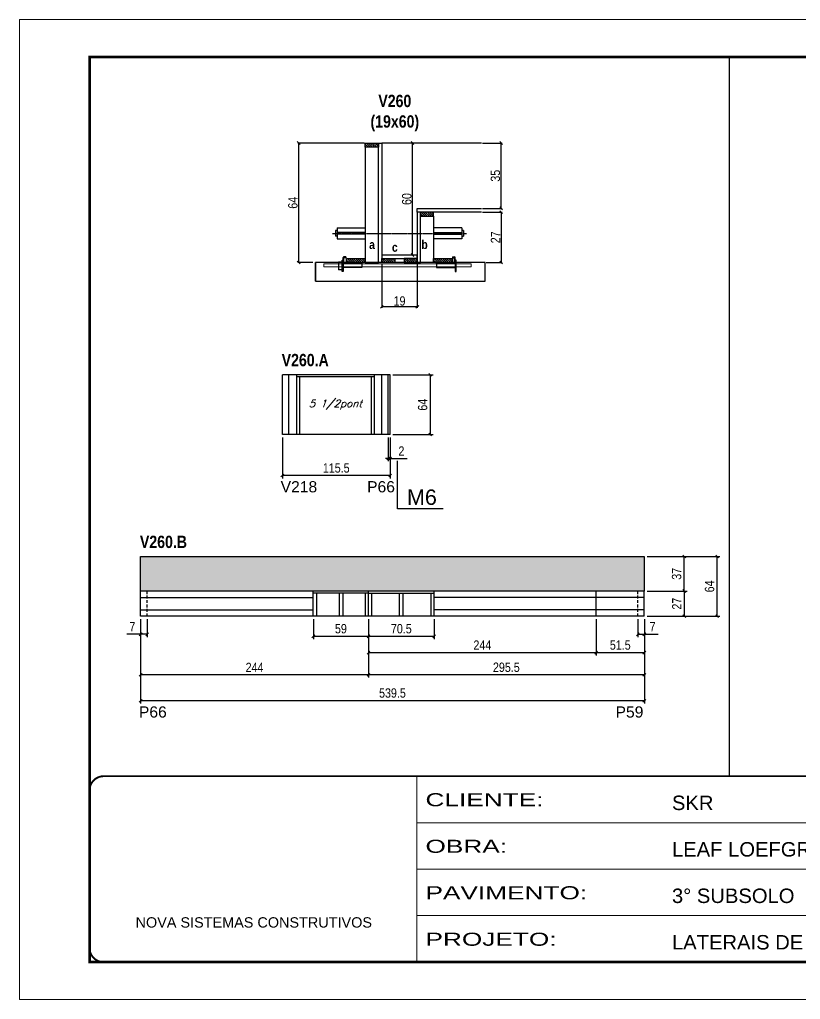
# Model space of a CAD drawing. Extents: x 3309 to 9590, y -2522 to 15424.
# Drawn here: x 4908 to 5744, y 6666 to 7716 of the extents above; entities that cross this region are included whole.
import ezdxf

# ---------------------------------------------------------------- set-up
doc = ezdxf.new("R2010")
doc.units = 0
for name, pattern in [('CONTINUO', [0]), ('DASHED', [0.75, 0.5, -0.25]), ('HIDDEN', [0.375, 0.25, -0.125]), ('HIDDEN2', [4.7625, 3.175, -1.5875])]:
    doc.linetypes.add(name, pattern=pattern)
for name, color, linetype in [('5', 5, 'Continuous'), ('barrote', 251, 'Continuous'), ('COTA', 241, 'Continuous'), ('detalhes', 4, 'Continuous'), ('NOMENCLATURA', 7, 'Continuous'), ('Painéis', 200, 'Continuous'), ('presilha', 1, 'Continuous'), ('SARR_2.2x10', 60, 'Continuous'), ('SARR_2.2x7', 40, 'Continuous'), ('SARR_3.5x7', 81, 'Continuous'), ('TENSOR', 3, 'Continuous'), ('texto', 7, 'Continuous')]:
    doc.layers.add(name, color=color, linetype=linetype)
for name, color, linetype, lineweight in [('CONCRETO', 251, 'Continuous', 25), ('Folhas', 255, 'Continuous', 9), ('SARRAFO DE PRESSAO', 251, 'DASHED', 9), ('SCO-___-LAJ', 2, 'Continuous', 0)]:
    doc.layers.add(name, color=color, linetype=linetype, lineweight=lineweight)
doc.styles.add('ARIAL', font='arial.ttf')
doc.styles.add('COTA TECNICA', font='techl___.ttf', dxfattribs={"height": 10})
doc.styles.add('COTA TECNICA 2X', font='techl___.ttf', dxfattribs={"height": 10})
doc.styles.add('Romans', font='romans.shx')
doc.styles.get("Standard").update_dxf_attribs({"font": 'arial.ttf'})
doc.styles.add('TECNICA', font='techb___.ttf', dxfattribs={"height": 10})
doc.styles.add('Tecnologia', font='')
doc.styles.get('Tecnologia').set_extended_font_data('Forgotten Futurist')
doc.dimstyles.new('PAINEL', dxfattribs={"dimtxt": 10, "dimasz": 3, "dimexe": 3, "dimexo": 3, "dimgap": 3, "dimtad": 1, "dimdec": 1, "dimzin": 12, "dimdsep": 46, "dimtxsty": 'COTA TECNICA', "dimblk1": 'OBLIQUE', "dimblk2": 'OBLIQUE', "dimsah": 1, "dimcen": 0.9, "dimclrd": 4, "dimclre": 4, "dimclrt": 240, "dimadec": 1, "dimazin": 3, "dimtfac": 1, "dimtdec": 1, "dimtmove": 0, "dimatfit": 3, "dimfxl": 1, "dimtolj": 1, "dimtzin": 12, "dimarcsym": 0})
doc.dimstyles.new('SECAO', dxfattribs={"dimscale": 0.333333, "dimtxt": 5, "dimasz": 9, "dimexe": 3, "dimexo": 3, "dimgap": 3, "dimtad": 1, "dimdec": 1, "dimlfac": 0.5, "dimzin": 12, "dimdsep": 46, "dimtxsty": 'COTA TECNICA 2X', "dimblk1": 'OBLIQUE', "dimblk2": 'OBLIQUE', "dimsah": 1, "dimcen": 0.9, "dimclrd": 4, "dimclre": 4, "dimclrt": 240, "dimadec": 1, "dimazin": 3, "dimtfac": 1, "dimtdec": 1, "dimtmove": 0, "dimatfit": 3, "dimfxl": 1, "dimtolj": 1, "dimtzin": 12, "dimarcsym": 0})
pattern_1 = [(135, (38531.292, -116056.026), (-1.122532015, -1.122532015), [])]

# ---------------------------------------------------------------- blocks, each defined once
blk = doc.blocks.new('9999999999')
at = {"color": 30, "linetype": 'CONTINUO'}
for p, q in [((98564.6, 34230.2), (98564.6, 34429.4)), ((98564.6, 34379.6), (99584, 34379.6)), ((98564.6, 34329.8), (99488, 34329.8)), ((98564.6, 34280), (99488, 34280))]:
    blk.add_line(p, q, dxfattribs=at)
at = {"color": 30, "linetype": 'CONTINUO', "const_width": 2}
blk.add_lwpolyline([(99584, 34230.2), (99584, 34414.4, 0.414214), (99569, 34429.4), (98229, 34429.4, 0.414214), (98214, 34414.4), (98214, 34245.2, 0.414214), (98229, 34230.2), (99584, 34230.2)], format="xyb", dxfattribs=at)
at = {"layer": 'Folhas'}
blk.add_lwpolyline([(98139, 34190.2), (99624, 34190.2), (99624, 35240.2), (98139, 35240.2)], close=True, dxfattribs=at)
at = {"layer": 'Folhas', "color": 30, "const_width": 3}
blk.add_lwpolyline([(98214, 34230.2), (99584, 34230.2), (99584, 35200.2), (98214, 35200.2)], close=True, dxfattribs=at)
at = {"color": 7, "linetype": 'Continuous', "ltscale": 5, "style": 'ARIAL'}
for s, height, p in [('SKR', 15.48, (98837.7, 34393.1)), ('LEAF LOEFGREN', 15.483, (98837.7, 34343.3)), ('3° SUBSOLO', 15.48, (98837.7, 34293.5)), ('NOVA SISTEMAS CONSTRUTIVOS', 11.059, (98263.2, 34267.2)), ('LATERAIS DE VIGAS', 15.483, (98837.7, 34243.7))]:
    blk.add_text(s, height=height, dxfattribs=at).set_placement(p)
at = {"layer": 'Folhas', "color": 7, "style": 'Tecnologia', "width": 1.5}
for s, p in [('CLIENTE:', (98573.7, 34397.2)), ('OBRA:', (98573.7, 34347.3)), ('PAVIMENTO:', (98573.7, 34297.5)), ('PROJETO:', (98573.7, 34247.7))]:
    blk.add_text(s, height=14, dxfattribs=at).set_placement(p)
blk = doc.blocks.new('_Oblique')
at = {"color": 0, "linetype": 'ByBlock', "lineweight": -2}
blk.add_line((-0.5, -0.5), (0.5, 0.5), dxfattribs=at)
blk = doc.blocks.new('*D805')
at = {"layer": 'COTA', "color": 4, "lineweight": -2, "transparency": 16777216}
for p, q in [((5295.8, 7455.1), (5295.8, 7407.7)), ((5333.8, 7455.1), (5333.8, 7407.7)), ((5333.8, 7408.7), (5295.8, 7408.7))]:
    blk.add_line(p, q, dxfattribs=at)
at = {"layer": 'Defpoints', "color": 0, "transparency": 16777216}
for p in [(5295.8, 7456.1), (5333.8, 7456.1), (5295.8, 7408.7)]:
    blk.add_point(p, dxfattribs=at)
at = {"layer": 'COTA', "color": 4, "lineweight": -2, "transparency": 16777216, "xscale": 3, "yscale": 3, "zscale": 3, "rotation": 180}
blk.add_blockref('_Oblique', (5295.8, 7408.7), dxfattribs=at)
at = {"layer": 'COTA', "color": 4, "lineweight": -2, "transparency": 16777216, "xscale": 3, "yscale": 3, "zscale": 3}
blk.add_blockref('_Oblique', (5333.8, 7408.7), dxfattribs=at)
at = {"layer": 'COTA', "color": 240, "transparency": 16777216, "insert": (5314.8, 7414.8), "char_height": 10, "attachment_point": 5, "style": 'COTA TECNICA 2X'}
blk.add_mtext('\\A1;19', dxfattribs=at)
blk = doc.blocks.new('PRESILHA METÁLICA 1')
at = {"layer": 'presilha'}
for p, q in [((7.5, 10.6), (7.5, 19.9)), ((12, 21), (8.6, 21)), ((9, 11.6), (9, 18.9)), ((12, 19.5), (9.6, 19.5)), ((12, 21), (12, 19.5)), ((0, 13), (6, 13)), ((0, 13), (0, 0)), ((6, 0), (0, 0)), ((6, 15.5), (7.5, 15.5)), ((6, -2.5), (6, 15.5)), ((6, 13), (6, 0)), ((7.5, 15.5), (7.5, -2.5)), ((37.5, 4.1), (7.5, 4.1)), ((37.5, 11), (9.6, 11)), ((37.5, 11), (37.5, 4.1)), ((7.5, -2.5), (6, -2.5))]:
    blk.add_line(p, q, dxfattribs=at)
for centre, radius, start, end in [((8.6, 19.9), 1.14, 90, 180), ((9.6, 18.9), 0.57, 90, 180), ((9.6, 11.6), 0.57, 180, 270)]:
    blk.add_arc(centre, radius, start, end, dxfattribs=at)
blk = doc.blocks.new('PRESILHA METÁLICA 2')
at = {"layer": 'presilha'}
for p, q in [((-5.2, 23.5), (-5.2, 22)), ((-5.2, 23.5), (-1.9, 23.5)), ((-5.2, 22), (-2.8, 22)), ((-2.2, 14.1), (-2.2, 21.4)), ((0.8, 18), (-0.8, 18)), ((-0.8, 18), (-0.8, 0)), ((-0.8, 14.6), (-0.8, 22.4)), ((0.8, 0), (0.8, 18)), ((-30.8, 13.5), (-30.8, 6.6)), ((-30.8, 13.5), (-2.8, 13.5)), ((-30.8, 6.6), (-0.8, 6.6)), ((-0.8, 0), (0.8, 0))]:
    blk.add_line(p, q, dxfattribs=at)
for centre, radius, start, end in [((-2.8, 21.4), 0.57, 0, 90), ((-1.9, 22.4), 1.14, 0, 90), ((-2.8, 14.1), 0.57, 270, 0)]:
    blk.add_arc(centre, radius, start, end, dxfattribs=at)
blk = doc.blocks.new('*D806')
at = {"layer": 'COTA', "color": 4, "lineweight": -2, "transparency": 16777216}
for p, q in [((5277.2, 7584.1), (5205.7, 7584.1)), ((5206.7, 7584.1), (5206.7, 7456.1)), ((5221.9, 7456.1), (5205.7, 7456.1))]:
    blk.add_line(p, q, dxfattribs=at)
at = {"layer": 'Defpoints', "color": 0, "transparency": 16777216}
for p in [(5278.2, 7584.1), (5206.7, 7456.1), (5222.9, 7456.1)]:
    blk.add_point(p, dxfattribs=at)
at = {"layer": 'COTA', "color": 4, "lineweight": -2, "transparency": 16777216, "xscale": 3, "yscale": 3, "zscale": 3}
for p, rotation in [((5206.7, 7584.1), 90), ((5206.7, 7456.1), 270)]:
    blk.add_blockref('_Oblique', p, dxfattribs=dict(at, rotation=rotation))
at = {"layer": 'COTA', "color": 240, "transparency": 16777216, "insert": (5200.6, 7520.1), "char_height": 10, "attachment_point": 5, "rotation": 90, "style": 'COTA TECNICA 2X'}
blk.add_mtext('\\A1;64', dxfattribs=at)
blk = doc.blocks.new('*D807')
at = {"layer": 'COTA', "color": 4, "lineweight": -2, "transparency": 16777216}
for p, q in [((5403.5, 7510.1), (5424.7, 7510.1)), ((5423.7, 7510.1), (5423.7, 7456.1)), ((5407.6, 7456.1), (5424.7, 7456.1))]:
    blk.add_line(p, q, dxfattribs=at)
at = {"layer": 'Defpoints', "color": 0, "transparency": 16777216}
for p in [(5402.5, 7510.1), (5406.6, 7456.1), (5423.7, 7456.1)]:
    blk.add_point(p, dxfattribs=at)
at = {"layer": 'COTA', "color": 4, "lineweight": -2, "transparency": 16777216, "xscale": 3, "yscale": 3, "zscale": 3}
for p, rotation in [((5423.7, 7510.1), 90), ((5423.7, 7456.1), 270)]:
    blk.add_blockref('_Oblique', p, dxfattribs=dict(at, rotation=rotation))
at = {"layer": 'COTA', "color": 240, "transparency": 16777216, "insert": (5417.6, 7483.1), "char_height": 10, "attachment_point": 5, "rotation": 90, "style": 'COTA TECNICA 2X'}
blk.add_mtext('\\A1;27', dxfattribs=at)
blk = doc.blocks.new('*D808')
at = {"layer": 'COTA', "color": 4, "lineweight": -2, "transparency": 16777216}
for p, q in [((5332.8, 7584.1), (5327.7, 7584.1)), ((5328.7, 7464.1), (5328.7, 7584.1)), ((5332.8, 7464.1), (5327.7, 7464.1))]:
    blk.add_line(p, q, dxfattribs=at)
at = {"layer": 'Defpoints', "color": 0, "transparency": 16777216}
for p in [(5328.7, 7584.1), (5333.8, 7584.1), (5333.8, 7464.1)]:
    blk.add_point(p, dxfattribs=at)
at = {"layer": 'COTA', "color": 4, "lineweight": -2, "transparency": 16777216, "xscale": 3, "yscale": 3, "zscale": 3}
for p, rotation in [((5328.7, 7584.1), 90), ((5328.7, 7464.1), 270)]:
    blk.add_blockref('_Oblique', p, dxfattribs=dict(at, rotation=rotation))
at = {"layer": 'COTA', "color": 240, "transparency": 16777216, "insert": (5322.6, 7524.1), "char_height": 10, "attachment_point": 5, "rotation": 90, "style": 'COTA TECNICA 2X'}
blk.add_mtext('\\A1;60', dxfattribs=at)
blk = doc.blocks.new('*D809')
at = {"layer": 'COTA', "color": 4, "lineweight": -2, "transparency": 16777216}
for p, q in [((5403.5, 7584.1), (5424.7, 7584.1)), ((5423.7, 7514.1), (5423.7, 7584.1)), ((5403.5, 7514.1), (5424.7, 7514.1))]:
    blk.add_line(p, q, dxfattribs=at)
at = {"layer": 'Defpoints', "color": 0, "transparency": 16777216}
for p in [(5402.5, 7584.1), (5423.7, 7584.1), (5402.5, 7514.1)]:
    blk.add_point(p, dxfattribs=at)
at = {"layer": 'COTA', "color": 4, "lineweight": -2, "transparency": 16777216, "xscale": 3, "yscale": 3, "zscale": 3}
for p, rotation in [((5423.7, 7584.1), 90), ((5423.7, 7514.1), 270)]:
    blk.add_blockref('_Oblique', p, dxfattribs=dict(at, rotation=rotation))
at = {"layer": 'COTA', "color": 240, "transparency": 16777216, "insert": (5417.5, 7549.1), "char_height": 10, "attachment_point": 5, "rotation": 90, "style": 'COTA TECNICA 2X'}
blk.add_mtext('\\A1;35', dxfattribs=at)
blk = doc.blocks.new('*D812')
at = {"layer": 'COTA', "color": 4, "linetype": 'ByBlock', "lineweight": -2, "transparency": 16777216}
for p, q in [((5189.3, 7268.7), (5189.3, 7224.8)), ((5304.8, 7268.7), (5304.8, 7224.8)), ((5304.8, 7227.8), (5189.3, 7227.8))]:
    blk.add_line(p, q, dxfattribs=at)
at = {"layer": 'Defpoints', "color": 0, "linetype": 'ByBlock', "transparency": 16777216}
for p in [(5189.3, 7271.7), (5304.8, 7271.7), (5189.3, 7227.8)]:
    blk.add_point(p, dxfattribs=at)
at = {"layer": 'COTA', "color": 4, "linetype": 'ByBlock', "lineweight": -2, "transparency": 16777216, "xscale": 3, "yscale": 3, "zscale": 3, "rotation": 180}
blk.add_blockref('_Oblique', (5189.3, 7227.8), dxfattribs=at)
at = {"layer": 'COTA', "color": 4, "linetype": 'ByBlock', "lineweight": -2, "transparency": 16777216, "xscale": 3, "yscale": 3, "zscale": 3}
blk.add_blockref('_Oblique', (5304.8, 7227.8), dxfattribs=at)
at = {"layer": 'COTA', "color": 240, "linetype": 'ByBlock', "transparency": 16777216, "insert": (5247, 7235.9), "char_height": 10, "attachment_point": 5, "style": 'COTA TECNICA'}
blk.add_mtext('\\A1;115.5', dxfattribs=at)
blk = doc.blocks.new('*D813')
at = {"layer": 'COTA', "color": 4, "lineweight": -2, "transparency": 16777216}
for p, q in [((5307.8, 7335.7), (5350.7, 7335.7)), ((5347.7, 7335.7), (5347.7, 7271.7)), ((5307.8, 7271.7), (5350.7, 7271.7))]:
    blk.add_line(p, q, dxfattribs=at)
at = {"layer": 'Defpoints', "color": 0, "transparency": 16777216}
for p in [(5304.8, 7335.7), (5304.8, 7271.7), (5347.7, 7271.7)]:
    blk.add_point(p, dxfattribs=at)
at = {"layer": 'COTA', "color": 4, "lineweight": -2, "transparency": 16777216, "xscale": 3, "yscale": 3, "zscale": 3}
for p, rotation in [((5347.7, 7335.7), 90), ((5347.7, 7271.7), 270)]:
    blk.add_blockref('_Oblique', p, dxfattribs=dict(at, rotation=rotation))
at = {"layer": 'COTA', "color": 240, "transparency": 16777216, "insert": (5339.6, 7303.7), "char_height": 10, "attachment_point": 5, "rotation": 90, "style": 'COTA TECNICA'}
blk.add_mtext('\\A1;64', dxfattribs=at)
blk = doc.blocks.new('*D810')
at = {"layer": 'COTA', "color": 4, "linetype": 'ByBlock', "lineweight": -2, "transparency": 16777216}
for p, q in [((5281.5, 7074), (5281.5, 7011.2)), ((5577, 7074), (5577, 7011.2)), ((5577, 7014.2), (5281.5, 7014.2))]:
    blk.add_line(p, q, dxfattribs=at)
at = {"layer": 'Defpoints', "color": 0, "linetype": 'ByBlock', "transparency": 16777216}
for p in [(5281.5, 7077), (5577, 7077), (5281.5, 7014.2)]:
    blk.add_point(p, dxfattribs=at)
at = {"layer": 'COTA', "color": 4, "linetype": 'ByBlock', "lineweight": -2, "transparency": 16777216, "xscale": 3, "yscale": 3, "zscale": 3, "rotation": 180}
blk.add_blockref('_Oblique', (5281.5, 7014.2), dxfattribs=at)
at = {"layer": 'COTA', "color": 4, "linetype": 'ByBlock', "lineweight": -2, "transparency": 16777216, "xscale": 3, "yscale": 3, "zscale": 3}
blk.add_blockref('_Oblique', (5577, 7014.2), dxfattribs=at)
at = {"layer": 'COTA', "color": 240, "linetype": 'ByBlock', "transparency": 16777216, "insert": (5429.2, 7022.3), "char_height": 10, "attachment_point": 5, "style": 'COTA TECNICA'}
blk.add_mtext('\\A1;295.5', dxfattribs=at)
blk = doc.blocks.new('*D811')
at = {"layer": 'COTA', "color": 4, "linetype": 'ByBlock', "lineweight": -2, "transparency": 16777216}
for p, q in [((5037.5, 7074), (5037.5, 7011.2)), ((5281.5, 7074), (5281.5, 7011.2)), ((5281.5, 7014.2), (5037.5, 7014.2))]:
    blk.add_line(p, q, dxfattribs=at)
at = {"layer": 'Defpoints', "color": 0, "linetype": 'ByBlock', "transparency": 16777216}
for p in [(5037.5, 7077), (5281.5, 7077), (5037.5, 7014.2)]:
    blk.add_point(p, dxfattribs=at)
at = {"layer": 'COTA', "color": 4, "linetype": 'ByBlock', "lineweight": -2, "transparency": 16777216, "xscale": 3, "yscale": 3, "zscale": 3, "rotation": 180}
blk.add_blockref('_Oblique', (5037.5, 7014.2), dxfattribs=at)
at = {"layer": 'COTA', "color": 4, "linetype": 'ByBlock', "lineweight": -2, "transparency": 16777216, "xscale": 3, "yscale": 3, "zscale": 3}
blk.add_blockref('_Oblique', (5281.5, 7014.2), dxfattribs=at)
at = {"layer": 'COTA', "color": 240, "linetype": 'ByBlock', "transparency": 16777216, "insert": (5159.5, 7022.2), "char_height": 10, "attachment_point": 5, "style": 'COTA TECNICA'}
blk.add_mtext('\\A1;244', dxfattribs=at)
blk = doc.blocks.new('*D814')
at = {"layer": 'COTA', "color": 4, "linetype": 'ByBlock', "lineweight": -2, "transparency": 16777216}
for p, q in [((5037.5, 7074), (5037.5, 6983.4)), ((5577, 7074), (5577, 6983.4)), ((5577, 6986.4), (5037.5, 6986.4))]:
    blk.add_line(p, q, dxfattribs=at)
at = {"layer": 'Defpoints', "color": 0, "linetype": 'ByBlock', "transparency": 16777216}
for p in [(5037.5, 7077), (5577, 7077), (5037.5, 6986.4)]:
    blk.add_point(p, dxfattribs=at)
at = {"layer": 'COTA', "color": 4, "linetype": 'ByBlock', "lineweight": -2, "transparency": 16777216, "xscale": 3, "yscale": 3, "zscale": 3, "rotation": 180}
blk.add_blockref('_Oblique', (5037.5, 6986.4), dxfattribs=at)
at = {"layer": 'COTA', "color": 4, "linetype": 'ByBlock', "lineweight": -2, "transparency": 16777216, "xscale": 3, "yscale": 3, "zscale": 3}
blk.add_blockref('_Oblique', (5577, 6986.4), dxfattribs=at)
at = {"layer": 'COTA', "color": 240, "linetype": 'ByBlock', "transparency": 16777216, "insert": (5307.2, 6994.7), "char_height": 10, "attachment_point": 5, "style": 'COTA TECNICA'}
blk.add_mtext('\\A1;539.5', dxfattribs=at)
blk = doc.blocks.new('*D815')
at = {"layer": 'COTA', "color": 4, "lineweight": -2, "transparency": 16777216}
for p, q in [((5580, 7104), (5622.8, 7104)), ((5619.8, 7104), (5619.8, 7077)), ((5580, 7077), (5622.8, 7077))]:
    blk.add_line(p, q, dxfattribs=at)
at = {"layer": 'Defpoints', "color": 0, "transparency": 16777216}
for p in [(5577, 7104), (5577, 7077), (5619.8, 7077)]:
    blk.add_point(p, dxfattribs=at)
at = {"layer": 'COTA', "color": 4, "lineweight": -2, "transparency": 16777216, "xscale": 3, "yscale": 3, "zscale": 3}
for p, rotation in [((5619.8, 7104), 90), ((5619.8, 7077), 270)]:
    blk.add_blockref('_Oblique', p, dxfattribs=dict(at, rotation=rotation))
at = {"layer": 'COTA', "color": 240, "transparency": 16777216, "insert": (5611.8, 7090.5), "char_height": 10, "attachment_point": 5, "rotation": 90, "style": 'COTA TECNICA'}
blk.add_mtext('\\A1;27', dxfattribs=at)
blk = doc.blocks.new('*D816')
at = {"layer": 'COTA', "color": 4, "lineweight": -2, "transparency": 16777216}
for p, q in [((5570, 7074), (5570, 7054.7)), ((5577, 7074), (5577, 7054.7)), ((5570, 7057.7), (5577, 7057.7)), ((5577, 7057.7), (5591.7, 7057.7))]:
    blk.add_line(p, q, dxfattribs=at)
at = {"layer": 'Defpoints', "color": 0, "transparency": 16777216}
for p in [(5570, 7077), (5577, 7077), (5577, 7057.7)]:
    blk.add_point(p, dxfattribs=at)
at = {"layer": 'COTA', "color": 4, "lineweight": -2, "transparency": 16777216, "xscale": 3, "yscale": 3, "zscale": 3, "rotation": 180}
blk.add_blockref('_Oblique', (5570, 7057.7), dxfattribs=at)
at = {"layer": 'COTA', "color": 4, "lineweight": -2, "transparency": 16777216, "xscale": 3, "yscale": 3, "zscale": 3}
blk.add_blockref('_Oblique', (5577, 7057.7), dxfattribs=at)
at = {"layer": 'COTA', "color": 240, "transparency": 16777216, "insert": (5585.8, 7065.8), "char_height": 10, "attachment_point": 5, "style": 'COTA TECNICA'}
blk.add_mtext('\\A1;7', dxfattribs=at)
blk = doc.blocks.new('*D817')
at = {"layer": 'COTA', "color": 4, "lineweight": -2, "transparency": 16777216}
for p, q in [((5580, 7141), (5622.8, 7141)), ((5619.8, 7104), (5619.8, 7141)), ((5580, 7104), (5622.8, 7104))]:
    blk.add_line(p, q, dxfattribs=at)
at = {"layer": 'Defpoints', "color": 0, "transparency": 16777216}
for p in [(5577, 7141), (5619.8, 7141), (5577, 7104)]:
    blk.add_point(p, dxfattribs=at)
at = {"layer": 'COTA', "color": 4, "lineweight": -2, "transparency": 16777216, "xscale": 3, "yscale": 3, "zscale": 3}
for p, rotation in [((5619.8, 7141), 90), ((5619.8, 7104), 270)]:
    blk.add_blockref('_Oblique', p, dxfattribs=dict(at, rotation=rotation))
at = {"layer": 'COTA', "color": 240, "transparency": 16777216, "insert": (5611.6, 7122.5), "char_height": 10, "attachment_point": 5, "rotation": 90, "style": 'COTA TECNICA'}
blk.add_mtext('\\A1;37', dxfattribs=at)
blk = doc.blocks.new('*D818')
at = {"layer": 'COTA', "color": 4, "lineweight": -2, "transparency": 16777216}
for p, q in [((5580, 7141), (5658, 7141)), ((5655, 7077), (5655, 7141)), ((5580, 7077), (5658, 7077))]:
    blk.add_line(p, q, dxfattribs=at)
at = {"layer": 'Defpoints', "color": 0, "transparency": 16777216}
for p in [(5577, 7141), (5655, 7141), (5577, 7077)]:
    blk.add_point(p, dxfattribs=at)
at = {"layer": 'COTA', "color": 4, "lineweight": -2, "transparency": 16777216, "xscale": 3, "yscale": 3, "zscale": 3}
for p, rotation in [((5655, 7141), 90), ((5655, 7077), 270)]:
    blk.add_blockref('_Oblique', p, dxfattribs=dict(at, rotation=rotation))
at = {"layer": 'COTA', "color": 240, "transparency": 16777216, "insert": (5646.9, 7109), "char_height": 10, "attachment_point": 5, "rotation": 90, "style": 'COTA TECNICA'}
blk.add_mtext('\\A1;64', dxfattribs=at)
blk = doc.blocks.new('*D819')
at = {"layer": 'COTA', "color": 4, "lineweight": -2, "transparency": 16777216}
for p, q in [((5302.8, 7268.7), (5302.8, 7243.1)), ((5304.8, 7268.7), (5304.8, 7243.1)), ((5302.8, 7246.1), (5299.8, 7246.1)), ((5302.8, 7246.1), (5304.8, 7246.1)), ((5304.8, 7246.1), (5322.9, 7246.1))]:
    blk.add_line(p, q, dxfattribs=at)
at = {"layer": 'Defpoints', "color": 0, "transparency": 16777216}
for p in [(5302.8, 7271.7), (5304.8, 7271.7), (5304.8, 7246.1)]:
    blk.add_point(p, dxfattribs=at)
at = {"layer": 'COTA', "color": 4, "lineweight": -2, "transparency": 16777216, "xscale": 3, "yscale": 3, "zscale": 3}
blk.add_blockref('_Oblique', (5302.8, 7246.1), dxfattribs=at)
at = {"layer": 'COTA', "color": 4, "lineweight": -2, "transparency": 16777216, "xscale": 3, "yscale": 3, "zscale": 3, "rotation": 180}
blk.add_blockref('_Oblique', (5304.8, 7246.1), dxfattribs=at)
at = {"layer": 'COTA', "color": 240, "transparency": 16777216, "insert": (5316.8, 7254.1), "char_height": 10, "attachment_point": 5, "style": 'COTA TECNICA'}
blk.add_mtext('\\A1;2', dxfattribs=at)
blk = doc.blocks.new('*D820')
at = {"layer": 'COTA', "color": 4, "lineweight": -2, "transparency": 16777216}
for p, q in [((5037.5, 7074), (5037.5, 7054.7)), ((5044.5, 7074), (5044.5, 7054.7)), ((5037.5, 7057.7), (5022.7, 7057.7)), ((5044.5, 7057.7), (5037.5, 7057.7))]:
    blk.add_line(p, q, dxfattribs=at)
at = {"layer": 'Defpoints', "color": 0, "transparency": 16777216}
for p in [(5037.5, 7077), (5044.5, 7077), (5037.5, 7057.7)]:
    blk.add_point(p, dxfattribs=at)
at = {"layer": 'COTA', "color": 4, "lineweight": -2, "transparency": 16777216, "xscale": 3, "yscale": 3, "zscale": 3, "rotation": 180}
blk.add_blockref('_Oblique', (5037.5, 7057.7), dxfattribs=at)
at = {"layer": 'COTA', "color": 4, "lineweight": -2, "transparency": 16777216, "xscale": 3, "yscale": 3, "zscale": 3}
blk.add_blockref('_Oblique', (5044.5, 7057.7), dxfattribs=at)
at = {"layer": 'COTA', "color": 240, "transparency": 16777216, "insert": (5028.6, 7065.8), "char_height": 10, "attachment_point": 5, "style": 'COTA TECNICA'}
blk.add_mtext('\\A1;7', dxfattribs=at)
blk = doc.blocks.new('*D821')
at = {"layer": 'COTA', "color": 4, "lineweight": -2, "transparency": 16777216}
for p, q in [((5281.5, 7074), (5281.5, 7035)), ((5525.5, 7074), (5525.5, 7035)), ((5281.5, 7038), (5525.5, 7038))]:
    blk.add_line(p, q, dxfattribs=at)
at = {"layer": 'Defpoints', "color": 0, "transparency": 16777216}
for p in [(5281.5, 7077), (5525.5, 7077), (5525.5, 7038)]:
    blk.add_point(p, dxfattribs=at)
at = {"layer": 'COTA', "color": 4, "lineweight": -2, "transparency": 16777216, "xscale": 3, "yscale": 3, "zscale": 3, "rotation": 180}
blk.add_blockref('_Oblique', (5281.5, 7038), dxfattribs=at)
at = {"layer": 'COTA', "color": 4, "lineweight": -2, "transparency": 16777216, "xscale": 3, "yscale": 3, "zscale": 3}
blk.add_blockref('_Oblique', (5525.5, 7038), dxfattribs=at)
at = {"layer": 'COTA', "color": 240, "transparency": 16777216, "insert": (5403.5, 7046.1), "char_height": 10, "attachment_point": 5, "style": 'COTA TECNICA'}
blk.add_mtext('\\A1;244', dxfattribs=at)
blk = doc.blocks.new('*D822')
at = {"layer": 'COTA', "color": 4, "lineweight": -2, "transparency": 16777216}
for p, q in [((5525.5, 7074), (5525.5, 7035)), ((5577, 7074), (5577, 7035)), ((5525.5, 7038), (5577, 7038))]:
    blk.add_line(p, q, dxfattribs=at)
at = {"layer": 'Defpoints', "color": 0, "transparency": 16777216}
for p in [(5525.5, 7077), (5577, 7077), (5577, 7038)]:
    blk.add_point(p, dxfattribs=at)
at = {"layer": 'COTA', "color": 4, "lineweight": -2, "transparency": 16777216, "xscale": 3, "yscale": 3, "zscale": 3, "rotation": 180}
blk.add_blockref('_Oblique', (5525.5, 7038), dxfattribs=at)
at = {"layer": 'COTA', "color": 4, "lineweight": -2, "transparency": 16777216, "xscale": 3, "yscale": 3, "zscale": 3}
blk.add_blockref('_Oblique', (5577, 7038), dxfattribs=at)
at = {"layer": 'COTA', "color": 240, "transparency": 16777216, "insert": (5551.2, 7046.1), "char_height": 10, "attachment_point": 5, "style": 'COTA TECNICA'}
blk.add_mtext('\\A1;51.5', dxfattribs=at)
blk = doc.blocks.new('*D823')
at = {"layer": 'COTA', "color": 4, "lineweight": -2, "transparency": 16777216}
for p, q in [((5222.5, 7074), (5222.5, 7052.5)), ((5281.5, 7074), (5281.5, 7052.5)), ((5222.5, 7055.5), (5281.5, 7055.5))]:
    blk.add_line(p, q, dxfattribs=at)
at = {"layer": 'Defpoints', "color": 0, "transparency": 16777216}
for p in [(5222.5, 7077), (5281.5, 7077), (5281.5, 7055.5)]:
    blk.add_point(p, dxfattribs=at)
at = {"layer": 'COTA', "color": 4, "lineweight": -2, "transparency": 16777216, "xscale": 3, "yscale": 3, "zscale": 3, "rotation": 180}
blk.add_blockref('_Oblique', (5222.5, 7055.5), dxfattribs=at)
at = {"layer": 'COTA', "color": 4, "lineweight": -2, "transparency": 16777216, "xscale": 3, "yscale": 3, "zscale": 3}
blk.add_blockref('_Oblique', (5281.5, 7055.5), dxfattribs=at)
at = {"layer": 'COTA', "color": 240, "transparency": 16777216, "insert": (5252, 7063.6), "char_height": 10, "attachment_point": 5, "style": 'COTA TECNICA'}
blk.add_mtext('\\A1;59', dxfattribs=at)
blk = doc.blocks.new('*D824')
at = {"layer": 'COTA', "color": 4, "lineweight": -2, "transparency": 16777216}
for p, q in [((5281.5, 7074), (5281.5, 7052.5)), ((5352, 7074), (5352, 7052.5)), ((5281.5, 7055.5), (5352, 7055.5))]:
    blk.add_line(p, q, dxfattribs=at)
at = {"layer": 'Defpoints', "color": 0, "transparency": 16777216}
for p in [(5281.5, 7077), (5352, 7077), (5352, 7055.5)]:
    blk.add_point(p, dxfattribs=at)
at = {"layer": 'COTA', "color": 4, "lineweight": -2, "transparency": 16777216, "xscale": 3, "yscale": 3, "zscale": 3, "rotation": 180}
blk.add_blockref('_Oblique', (5281.5, 7055.5), dxfattribs=at)
at = {"layer": 'COTA', "color": 4, "lineweight": -2, "transparency": 16777216, "xscale": 3, "yscale": 3, "zscale": 3}
blk.add_blockref('_Oblique', (5352, 7055.5), dxfattribs=at)
at = {"layer": 'COTA', "color": 240, "transparency": 16777216, "insert": (5316.7, 7063.6), "char_height": 10, "attachment_point": 5, "style": 'COTA TECNICA'}
blk.add_mtext('\\A1;70.5', dxfattribs=at)

msp = doc.modelspace()

# ---------------------------------------------------------------- hatches: boundary and pattern name
at = {"layer": 'COTA'}
h = msp.add_hatch(dxfattribs=at)
h.set_pattern_fill('AR-CONC', color=256, scale=0.03)
h.set_pattern_definition([(50, (-347.8087, -3398.918), (5.46554, -0.4781726), [0.5715, -6.2865]), (355, (-347.809, -3398.918), (-1.0573026, 5.7317054), [0.4572, -5.0292175]), (100.451445, (-347.3533, -3398.958), (4.4082374, 5.2535326), [0.4857003, -5.3427073]), (46.1842, (-347.809, -3397.394), (8.1323712, -1.26127), [0.85725, -9.42975]), (96.63556, (-347.131, -3397.499), (7.122124, 7.4227837), [0.7285507, -8.014068]), (351.18415, (-347.809, -3397.394), (7.122124, 7.422784), [0.685799, -7.543792]), (21, (-347.0467, -3397.775), (4.5484317, -3.067956), [0.5715, -6.2865]), (326, (-347.047, -3397.775), (1.8540609, 5.525639), [0.4572, -5.0292]), (71.451445, (-346.6677, -3398.0306), (6.4024926, 2.457683), [0.4857003, -5.3426981]), (37.5, (-347.8087, -3398.918), (0.0926581, 2.53665117), [0, -4.96824, 0, -5.1054, 0, -5.04825]), (7.5, (-347.8087, -3398.918), (2.0045899, 3.00541724), [0, -2.91084, 0, -4.85394, 0, -1.92405]), (327.5, (-349.508, -3398.918), (4.06771786, -0.17186232), [0, -1.905, 0, -5.9436, 0, -7.8867]), (317.5, (-350.27, -3398.918), (4.4438754, 0.7627947), [0, -2.4765, 0, -3.94716, 0, -5.6007])])
h.paths.add_polyline_path([(5037.45, 7140.95), (5037.45, 7103.95), (5576.95, 7103.95), (5576.95, 7140.95)])
at = {"layer": 'SARR_2.2x10'}
h = msp.add_hatch(dxfattribs=at)
h.set_pattern_fill('ANSI31', color=256, scale=0.5, angle=90)
h.set_pattern_definition([(135, (38451.692, -116056.026), (-1.122532015, -1.122532015), [])])
h.paths.add_polyline_path([(5258.15, 7460.54), (5258.15, 7456.14), (5278.15, 7456.14), (5278.15, 7460.54)])
h = msp.add_hatch(dxfattribs=at)
h.set_pattern_fill('ANSI31', color=256, scale=0.5, angle=90)
h.set_pattern_definition([(135, (38544.892, -116056.026), (-1.122532015, -1.122532015), [])])
h.paths.add_polyline_path([(5351.35, 7460.54), (5351.35, 7456.14), (5371.35, 7456.14), (5371.35, 7460.54)])
at = {"layer": 'SARR_2.2x7'}
h = msp.add_hatch(dxfattribs=at)
h.set_pattern_fill('ANSI31', color=256, scale=0.5, angle=90)
h.set_pattern_definition([(135, (38465.692, -115932.426), (-1.122532015, -1.122532015), [])])
h.paths.add_polyline_path([(5292.15, 7584.14), (5292.15, 7579.74), (5278.15, 7579.74), (5278.15, 7584.14)])
h = msp.add_hatch(dxfattribs=at)
h.set_pattern_fill('ANSI31', color=256, scale=0.5, angle=90)
h.set_pattern_definition([(135, (38445.692, -116006.426), (-1.122532015, -1.122532015), [])])
h.paths.add_polyline_path([(5337.35, 7510.14), (5337.35, 7505.74), (5351.35, 7505.74), (5351.35, 7510.14)])
h = msp.add_hatch(dxfattribs=at)
h.set_pattern_fill('ANSI31', color=256, scale=0.5, angle=90)
h.set_pattern_definition(pattern_1)
h.paths.add_polyline_path([(5309.75, 7456.14), (5309.75, 7460.54), (5295.75, 7460.54), (5295.75, 7456.14)])
h = msp.add_hatch(dxfattribs=at)
h.set_pattern_fill('ANSI31', color=256, scale=0.5, angle=90)
h.set_pattern_definition(pattern_1)
h.paths.add_polyline_path([(5319.75, 7460.54), (5319.75, 7456.14), (5333.75, 7456.14), (5333.75, 7460.54)])

# ---------------------------------------------------------------- linework, layer by layer
at = {"ltscale": 3}
for p, q in [((5246.15, 7490.29), (5246.15, 7484.29)), ((5248.15, 7490.29), (5246.15, 7490.29)), ((5248.15, 7493.29), (5248.15, 7481.29)), ((5248.15, 7493.29), (5278.15, 7493.29)), ((5278.15, 7488.29), (5248.15, 7488.29)), ((5381.35, 7493.29), (5351.35, 7493.29)), ((5351.35, 7488.29), (5381.35, 7488.29)), ((5381.35, 7493.29), (5381.35, 7481.29)), ((5383.35, 7490.29), (5381.35, 7490.29)), ((5383.35, 7490.29), (5383.35, 7484.29)), ((5248.15, 7484.29), (5246.15, 7484.29)), ((5278.15, 7486.29), (5248.15, 7486.29)), ((5248.15, 7481.29), (5278.15, 7481.29)), ((5351.35, 7486.29), (5381.35, 7486.29)), ((5381.35, 7481.29), (5351.35, 7481.29)), ((5381.35, 7484.29), (5383.35, 7484.29))]:
    msp.add_line(p, q, dxfattribs=at)
at = {"layer": 'barrote'}
msp.add_lwpolyline([(5224.7, 7436.14), (5406.61, 7436.14), (5406.61, 7456.14), (5224.7, 7456.14)], close=True, dxfattribs=at)
at = {"layer": 'CONCRETO', "linetype": 'Continuous'}
msp.add_line((5402.45, 7584.14), (5295.75, 7584.14), dxfattribs=at)
at = {"layer": 'COTA'}
for p, q in [((5667.87, 7676.41), (5667.87, 6905.65)), ((5037.45, 7103.95), (5037.45, 7140.95)), ((5037.45, 7140.95), (5576.95, 7140.95)), ((5576.95, 7140.95), (5576.95, 7103.95))]:
    msp.add_line(p, q, dxfattribs=at)
at = {"layer": 'detalhes', "color": 250}
msp.add_line((5224.7, 7436.14), (5224.7, 7456.14), dxfattribs=at)
at = {"layer": 'NOMENCLATURA', "linetype": 'Continuous'}
for p, q in [((5312.68, 7192.16), (5312.68, 7243.59)), ((5361.61, 7192.16), (5312.68, 7192.16))]:
    msp.add_line(p, q, dxfattribs=at)
at = {"layer": 'Painéis', "linetype": 'ByBlock'}
for p, q in [((5304.77, 7335.74), (5189.27, 7335.74)), ((5189.27, 7271.74), (5189.27, 7335.74)), ((5302.77, 7271.74), (5302.77, 7335.74)), ((5304.77, 7271.74), (5304.77, 7335.74)), ((5304.77, 7271.74), (5189.27, 7271.74)), ((5576.95, 7103.95), (5037.45, 7103.95)), ((5037.45, 7076.95), (5037.45, 7103.95)), ((5281.45, 7076.95), (5281.45, 7103.95)), ((5525.45, 7076.95), (5525.45, 7103.95)), ((5576.95, 7076.95), (5576.95, 7103.95)), ((5576.95, 7076.95), (5037.45, 7076.95))]:
    msp.add_line(p, q, dxfattribs=at)
at = {"layer": 'Painéis', "linetype": 'Continuous'}
for points in [[(5292.15, 7456.14), (5292.15, 7584.14), (5295.75, 7584.14), (5295.75, 7456.14)], [(5337.35, 7456.14), (5337.35, 7510.14), (5333.75, 7510.14), (5333.75, 7456.14)], [(5333.75, 7464.14), (5295.75, 7464.14), (5295.75, 7460.54), (5333.75, 7460.54)]]:
    msp.add_lwpolyline(points, close=True, dxfattribs=at)
at = {"layer": 'Painéis', "linetype": 'Continuous', "elevation": 0}
msp.add_lwpolyline([(5402.45, 7510.14), (5333.75, 7510.14), (5333.75, 7514.14), (5402.45, 7514.14)], dxfattribs=at)
at = {"layer": 'SARR_2.2x10'}
for points in [[(5258.15, 7460.54), (5278.15, 7460.54), (5278.15, 7456.14), (5258.15, 7456.14)], [(5351.35, 7460.54), (5371.35, 7460.54), (5371.35, 7456.14), (5351.35, 7456.14)]]:
    msp.add_lwpolyline(points, close=True, dxfattribs=at)
at = {"layer": 'SARR_2.2x7', "linetype": 'Continuous'}
for p, q in [((5196.27, 7271.74), (5196.27, 7335.74)), ((5287.77, 7333.54), (5204.27, 7333.54)), ((5295.77, 7271.74), (5295.77, 7335.74)), ((5281.45, 7101.75), (5222.45, 7101.75)), ((5281.45, 7101.75), (5351.95, 7101.75)), ((5037.45, 7096.95), (5222.45, 7096.95)), ((5576.95, 7096.95), (5351.95, 7096.95)), ((5037.45, 7083.95), (5222.45, 7083.95)), ((5576.95, 7083.95), (5351.95, 7083.95))]:
    msp.add_line(p, q, dxfattribs=at)
at = {"layer": 'SARR_2.2x7', "linetype": 'HIDDEN2'}
for p, q in [((5044.45, 7076.95), (5044.45, 7103.95)), ((5569.95, 7076.95), (5569.95, 7103.95))]:
    msp.add_line(p, q, dxfattribs=at)
at = {"layer": 'SARR_2.2x7', "elevation": 0}
for points in [[(5278.15, 7584.14), (5292.15, 7584.14), (5292.15, 7579.74), (5278.15, 7579.74)], [(5351.35, 7510.14), (5337.35, 7510.14), (5337.35, 7505.74), (5351.35, 7505.74)]]:
    msp.add_lwpolyline(points, close=True, dxfattribs=at)
at = {"layer": 'SARR_2.2x7'}
for points in [[(5295.75, 7460.54), (5309.75, 7460.54), (5309.75, 7456.14), (5295.75, 7456.14)], [(5333.75, 7460.54), (5319.75, 7460.54), (5319.75, 7456.14), (5333.75, 7456.14)]]:
    msp.add_lwpolyline(points, close=True, dxfattribs=at)
at = {"layer": 'SARR_3.5x7'}
for p, q in [((5204.27, 7335.74), (5204.27, 7271.74)), ((5207.77, 7333.54), (5207.77, 7271.74)), ((5284.27, 7333.54), (5284.27, 7271.74)), ((5287.77, 7335.74), (5287.77, 7271.74)), ((5222.45, 7076.95), (5222.45, 7103.95)), ((5225.95, 7101.75), (5225.95, 7076.95)), ((5250.41, 7076.95), (5250.41, 7101.75)), ((5253.91, 7101.75), (5253.91, 7076.95)), ((5277.95, 7101.75), (5277.95, 7076.95)), ((5284.95, 7101.75), (5284.95, 7076.95)), ((5314.92, 7076.95), (5314.92, 7101.75)), ((5318.42, 7101.75), (5318.42, 7076.95)), ((5348.45, 7101.75), (5348.45, 7076.95)), ((5351.95, 7076.95), (5351.95, 7103.95))]:
    msp.add_line(p, q, dxfattribs=at)
for points in [[(5292.15, 7579.74), (5278.15, 7579.74), (5278.15, 7456.14), (5292.15, 7456.14)], [(5337.35, 7505.74), (5351.35, 7505.74), (5351.35, 7456.14), (5337.35, 7456.14)]]:
    msp.add_lwpolyline(points, close=True, dxfattribs=at)
at = {"layer": 'SCO-___-LAJ', "color": 1}
msp.add_lwpolyline([(5233.7, 7454.81), (5391.54, 7454.81), (5391.54, 7451.61), (5233.7, 7451.61)], close=True, dxfattribs=at)
at = {"layer": 'TENSOR', "linetype": 'HIDDEN', "ltscale": 0.5}
msp.add_line((5243.15, 7487.29), (5386.66, 7487.29), dxfattribs=at)

# ---------------------------------------------------------------- block references
at = {"layer": 'presilha', "xscale": 0.6666666666666666, "yscale": 0.6666666666666666, "zscale": 0.6666666666666666}
for name, p in [('PRESILHA METÁLICA 1', (5249.29, 7448.18)), ('PRESILHA METÁLICA 2', (5375.03, 7446.51))]:
    msp.add_blockref(name, p, dxfattribs=at)
at = {"layer": 'SARRAFO DE PRESSAO', "color": 6, "linetype": 'ByBlock'}
msp.add_blockref('9999999999', (-93231.11, -27523.8), dxfattribs=at)

# ---------------------------------------------------------------- texts
at = {"layer": '5', "linetype": 'Continuous'}
for s, p in [('V218', (5187.47, 7209.78)), ('P66', (5280.07, 7209.78)), ('P66', (5035.65, 6968.43)), ('P59', (5546.17, 6968.43))]:
    msp.add_text(s, height=12, rotation=0.00004, dxfattribs=at).set_placement(p)
at = {"layer": 'detalhes', "style": 'TECNICA'}
for s, p in [('a', (5282.28, 7470.54)), ('b', (5338.25, 7470.53)), ('c', (5306.65, 7467.62))]:
    msp.add_text(s, height=9.6, dxfattribs=at).set_placement(p)
at = {"layer": 'NOMENCLATURA', "style": 'TECNICA'}
for s, p in [('V260.A', (5188.55, 7344.93)), ('V260.B', (5036.73, 7150.14))]:
    msp.add_text(s, height=13.2, dxfattribs=at).set_placement(p)
at = {"layer": 'NOMENCLATURA', "linetype": 'Continuous'}
msp.add_text('M6', height=16.5, dxfattribs=at).set_placement((5322.75, 7196.35))
at = {"layer": 'NOMENCLATURA', "insert": (5309.75, 7635.84), "char_height": 13.2, "attachment_point": 2, "style": 'TECNICA'}
msp.add_mtext_dynamic_manual_height_columns('V260\\P(19x60)', width=300.2766, gutter_width=1, heights=[0], dxfattribs=at)
at = {"layer": 'texto', "color": 2, "insert": (5246.02, 7303.74), "char_height": 8, "attachment_point": 5, "style": 'Romans'}
msp.add_mtext('{\\Q19;\\C256;5 1/2pont}', dxfattribs=at)

# ---------------------------------------------------------------- dimensions: what is measured, and where the dimension line sits
at = {"layer": 'COTA'}
for base, p1, p2, angle, dimstyle, picture, middle in [((5206.71, 7456.14, 0), (5278.15, 7584.14), (5222.94, 7456.14, 0), 90, 'SECAO', '*D806', (5200.6, 7520.14, 0)), ((5328.68, 7584.14), (5333.75, 7464.14), (5333.75, 7584.14), 90, 'SECAO', '*D808', (5322.58, 7524.14)), ((5423.67, 7584.14), (5402.45, 7514.14), (5402.45, 7584.14), 90, 'SECAO', '*D809', (5417.45, 7549.14)), ((5423.67, 7456.14, 0), (5402.45, 7510.14), (5406.57, 7456.14, 0), 90, 'SECAO', '*D807', (5417.6, 7483.14, 0)), ((5347.66, 7271.74), (5304.77, 7335.74), (5304.77, 7271.74), 90, 'PAINEL', '*D813', (5339.56, 7303.74)), ((5619.84, 7140.95), (5576.95, 7103.95), (5576.95, 7140.95), 90, 'PAINEL', '*D817', (5611.62, 7122.45)), ((5655, 7140.95), (5576.95, 7076.95), (5576.95, 7140.95), 90, 'PAINEL', '*D818', (5646.9, 7108.95)), ((5619.84, 7076.95), (5576.95, 7103.95), (5576.95, 7076.95), 90, 'PAINEL', '*D815', (5611.77, 7090.45)), ((5037.45, 7057.74), (5044.45, 7076.95), (5037.45, 7076.95), 180, 'PAINEL', '*D820', (5028.58, 7065.81))]:
    dim = msp.add_linear_dim(base=base, p1=p1, p2=p2, angle=angle, dimstyle=dimstyle, dxfattribs=at)
    dim.commit()
    dim.dimension.update_dxf_attribs({"geometry": picture, "text_midpoint": middle})
dim = msp.add_linear_dim(base=(5295.75, 7408.67), p1=(5333.75, 7456.14), p2=(5295.75, 7456.14), angle=180, dimstyle='SECAO', dxfattribs=at)
dim.commit()
dim.dimension.update_dxf_attribs({"geometry": '*D805', "text_midpoint": (5314.75, 7408.67), "dimtype": 160})
at = {"layer": 'COTA', "linetype": 'ByBlock'}
for base, p1, p2, picture, middle in [((5189.27, 7227.8), (5304.77, 7271.74), (5189.27, 7271.74), '*D812', (5247.02, 7235.91)), ((5037.45, 6986.44), (5576.95, 7076.95), (5037.45, 7076.95), '*D814', (5307.2, 6994.69)), ((5281.45, 7014.15), (5576.95, 7076.95), (5281.45, 7076.95), '*D810', (5429.2, 7022.29))]:
    dim = msp.add_linear_dim(base=base, p1=p1, p2=p2, angle=180, dimstyle='PAINEL', dxfattribs=at)
    dim.commit()
    dim.dimension.update_dxf_attribs({"geometry": picture, "text_midpoint": middle})
at = {"layer": 'COTA'}
for base, p1, p2, picture, middle in [((5304.77, 7246.1), (5302.77, 7271.74), (5304.77, 7271.74), '*D819', (5316.83, 7254.1)), ((5281.45, 7055.5), (5222.45, 7076.95), (5281.45, 7076.95), '*D823', (5251.95, 7063.64)), ((5525.45, 7037.98), (5281.45, 7076.95), (5525.45, 7076.95), '*D821', (5403.45, 7046.06)), ((5576.95, 7057.74), (5569.95, 7076.95), (5576.95, 7076.95), '*D816', (5585.82, 7065.81))]:
    dim = msp.add_linear_dim(base=base, p1=p1, p2=p2, dimstyle='PAINEL', dxfattribs=at)
    dim.commit()
    dim.dimension.update_dxf_attribs({"geometry": picture, "text_midpoint": middle})
at = {"layer": 'COTA', "linetype": 'ByBlock'}
dim = msp.add_linear_dim(base=(5037.45, 7014.15), p1=(5281.45, 7076.95), p2=(5037.45, 7076.95), angle=180, dimstyle='PAINEL', override={"dimtmove": 1}, dxfattribs=at)
dim.commit()
dim.dimension.update_dxf_attribs({"geometry": '*D811', "text_midpoint": (5159.45, 7022.23)})
at = {"layer": 'COTA'}
for base, p1, p2, picture, middle in [((5351.95, 7055.5), (5281.45, 7076.95), (5351.95, 7076.95), '*D824', (5316.7, 7063.61)), ((5576.95, 7037.98), (5525.45, 7076.95), (5576.95, 7076.95), '*D822', (5551.2, 7046.09))]:
    dim = msp.add_linear_dim(base=base, p1=p1, p2=p2, dimstyle='PAINEL', override={"dimtmove": 1}, dxfattribs=at)
    dim.commit()
    dim.dimension.update_dxf_attribs({"geometry": picture, "text_midpoint": middle})

doc.saveas('drawing.dxf')
